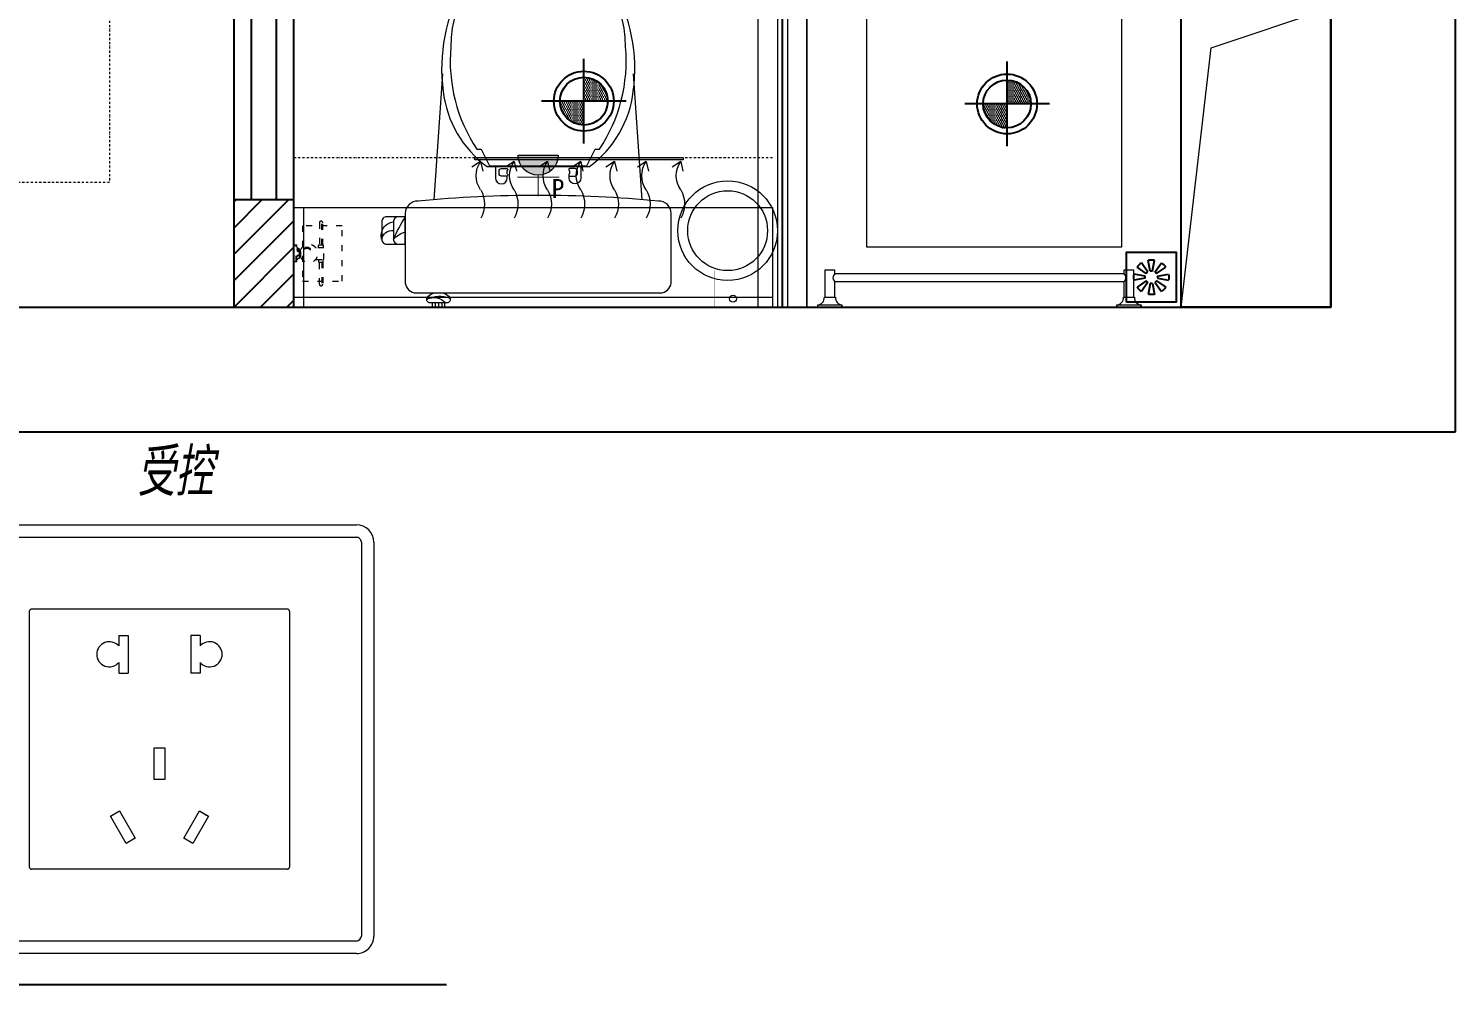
# Model space of a CAD drawing. Header units: millimetres. Extents: x 130143 to 328923, y 19139 to 134795.
# Drawn here: x 146595 to 150889, y 29509 to 32386 of the extents above; entities that cross this region are included whole.
import ezdxf

# ---------------------------------------------------------------- set-up
doc = ezdxf.new("R2010")
doc.units = ezdxf.units.MM
doc.header["$LTSCALE"] = 10
for name, pattern in [('ACAD_ISO03W100', [30, 12, -18]), ('DASHDOT2', [12.7, 6.35, -3.175, 0, -3.175]), ('HIDDEN', [9.525, 6.35, -3.175])]:
    doc.linetypes.add(name, pattern=pattern)
doc.layers.get('Defpoints').update_dxf_attribs({"color": 250})
for name, color, linetype, lineweight in [('FC-Material【地坪分割线】', 138, 'Continuous', 0), ('FF-FIXT【洁具】', 31, 'Continuous', 0), ('FF-Socket【电气】', 124, 'Continuous', 0), ('FF-【活动成品家具】', 51, 'Continuous', 0), ('Fine【细线】', 250, 'Continuous', 0), ('RC-Lamplight【灯带】', 205, 'DASHDOT2', 0), ('RC-Lamps【天花灯具】', 2, 'Continuous', 0), ('RC-Modelling【天花造型】', 30, 'Continuous', 0), ('邦威智能化', 7, 'Continuous', 18)]:
    doc.layers.add(name, color=color, linetype=linetype, lineweight=lineweight)
for name, color, linetype in [('T★★05-天花灯具', 4, 'Continuous'), ('WALL_NEW【新建墙体】', 4, 'Continuous'), ('WALL【墙体】', 7, 'Continuous'), ('图层5', 251, 'Continuous'), ('屋面', 4, 'Continuous'), ('新建墙体图', 255, 'Continuous')]:
    doc.layers.add(name, color=color, linetype=linetype)
doc.styles.add('宋体', font='', dxfattribs={"width": 0.8})
doc.styles.add('标准', font='', dxfattribs={"width": 0.667})
doc.styles.get('宋体').set_extended_font_data('SimSun')
doc.styles.get('标准').set_extended_font_data('仿宋_gb2312')

# ---------------------------------------------------------------- blocks, each defined once
blk = doc.blocks.new('马桶平面15')
at = {"color": 251}
for p, q in [((-164.1, 735.1), (-187.7, 735.1)), ((-182.4, 735.2), (-182.4, 743.3)), ((-175.9, 735.1), (-175.9, 743.3)), ((-168.6, 743.3), (-168.6, 735.1))]:
    blk.add_line(p, q, dxfattribs=at)
for points in [[(-171.3, 714.9, 0.288575), (-152.8, 725.1, 0.464141), (-158.6, 735.1), (-164.1, 735.1), (-164.1, 743.3), (-187.7, 743.3), (-187.7, 743.3), (-187.7, 735.1), (-193.2, 735.1, 0.464141), (-199, 725.1, 0.288575), (-180.5, 714.9)], [(-61.5, 462.9), (-61.5, 484.4, -1), (-38, 484.4), (-38, 480.5)], [(109.7, 462.9), (109.7, 484.4, 1), (86.2, 484.4), (86.2, 480.5)], [(26.7, 460.2), (121.9, 460.2), (138.7, 426.6), (147.1, 426.6, -0.17108), (199.3, 221.2, -0.383832), (24.1, 20.6, -0.383832), (-151.1, 221.2, -0.17108), (-98.9, 426.6), (-90.5, 426.6), (-73.7, 460.2), (121.9, 460.2)]]:
    blk.add_lwpolyline(points, format="xyb", dxfattribs=at)
for points in [[(24.1, 519.2, -0.023855), (-216.9, 530.8, -0.42765), (-242.5, 555.3), (-242.5, 695.1, -0.382307), (-220.4, 714.9), (24.1, 714.9), (268.6, 714.9, -0.382307), (290.7, 695.1), (290.7, 555.3, -0.42765), (265.1, 530.8, -0.023855)], [(24.1, 0, -0.272339), (-125.1, 96, -0.163159), (-166.6, 310.4, -0.20934), (-78.5, 461.5), (24.1, 461.5), (126.7, 461.5, -0.20934), (214.8, 310.4, -0.163159), (173.3, 96, -0.272339)]]:
    blk.add_lwpolyline(points, format="xyb", close=True)
for points in [[(-242.5, 617.1), (-242.5, 562.2), (-279.9, 562.2, -0.414214), (-289.9, 572.2), (-289.9, 607.1, -0.414214), (-279.9, 617.1)], [(-242.5, 617.1), (-242.5, 562.2), (-256.2, 562.2, -0.414214), (-266.2, 572.2), (-266.2, 607.1, -0.414214), (-256.2, 617.1)], [(-54.5, 475.5), (-54.5, 470.3, 0.414214), (-49.5, 465.3), (-38.7, 465.3, 0.58538), (-38.5, 470.3), (-38.5, 475.5, 0.58538), (-38.7, 480.5), (-49.5, 480.5, 0.414214)], [(102.7, 475.5), (102.7, 470.3, -0.414214), (97.7, 465.3), (86.9, 465.3, -0.58538), (86.7, 470.3), (86.7, 475.5, -0.58538), (86.9, 480.5), (97.7, 480.5, -0.414214)]]:
    blk.add_lwpolyline(points, format="xyb", close=True, dxfattribs=at)
for points in [[(-184.4, 527.9), (-167.1, 275.7)], [(232.6, 527.9), (215.3, 275.7)]]:
    blk.add_lwpolyline(points)
for centre, radius, start, end in [((-185.1, 755.7), 31.4, 242.8818, 319.142), ((-173.5, 774.1), 53.1, 240.7977, 292.8926), ((-262.7, 600.1), 28.1, 165.5916, 262.7603), ((-267.7, 612.3), 22.8, 193.4235, 273.8412), ((-231.7, 638.1), 46.4, 221.9148, 256.4413), ((180.7, 814.1), 492.5, 204.8643, 210.765)]:
    blk.add_arc(centre, radius, start, end, dxfattribs=at)
blk = doc.blocks.new('hlw_3_1200_120')
for p, q in [((-0.5, 0.05), (0.5, 0.05)), ((-0.5, -0.05), (0.5, -0.05))]:
    blk.add_line(p, q)
at = {"linetype": 'HIDDEN', "ltscale": 15}
for p, q in [((-0.5, 0.0208), (0.5, 0.0208)), ((-0.5, -0.0208), (0.5, -0.0208))]:
    blk.add_line(p, q, dxfattribs=at)
blk = doc.blocks.new('排气')
at = {"lineweight": 0}
blk.add_hatch(color=256, dxfattribs=at).paths.add_polyline_path([(5.5, 266.1), (0, 266.1), (0, -266.1), (5.5, -266.1)])
for p, q in [((10.1, 250.8), (24.3, 273.1)), ((10.1, 250.8), (35.1, 245.1)), ((10.1, 165.3), (24.3, 187.7)), ((10.1, 165.3), (35.1, 159.7)), ((10.1, 79.9), (24.3, 102.2)), ((10.1, 79.9), (35.1, 74.2)), ((10.1, -4.8), (24.3, 17.5)), ((10.1, -4.8), (35.1, -10.5)), ((10.1, -91.2), (24.3, -68.8)), ((10.1, -91.2), (35.1, -96.8)), ((10.1, -172.1), (24.3, -149.8)), ((10.1, -172.1), (35.1, -177.8)), ((10.1, -260.1), (24.3, -237.8)), ((10.1, -260.1), (35.1, -265.8))]:
    blk.add_line(p, q, dxfattribs=at)
blk.add_lwpolyline([(5.5, 266.1), (0, 266.1), (0, -266.1), (5.5, -266.1)], close=True, dxfattribs=at)
for centre, major_axis, start_param, end_param in [((46.3, 199.4), (44.5, 44.5), 0.170276, 1.40052), ((118.9, 313.4), (51.2, -51.2), 4.972928, 6.022646), ((46.3, 114), (44.5, 44.5), 0.170276, 1.40052), ((118.9, 228), (51.2, -51.2), 4.972928, 6.022646), ((46.3, 28.5), (44.5, 44.5), 0.170276, 1.40052), ((118.9, 142.5), (51.2, -51.2), 4.972928, 6.022646), ((46.3, -56.2), (44.5, 44.5), 0.170276, 1.40052), ((118.9, 57.8), (51.2, -51.2), 4.972928, 6.022646), ((46.3, -142.5), (44.5, 44.5), 0.170276, 1.40052), ((118.9, -28.5), (51.2, -51.2), 4.972928, 6.022646), ((46.3, -223.5), (44.5, 44.5), 0.170276, 1.40052), ((118.9, -109.5), (51.2, -51.2), 4.972928, 6.022646), ((46.3, -311.5), (44.5, 44.5), 0.170276, 1.40052), ((118.9, -197.5), (51.2, -51.2), 4.972928, 6.022646)]:
    blk.add_ellipse(centre, major_axis=major_axis, ratio=1, start_param=start_param, end_param=end_param, dxfattribs=at)
blk = doc.blocks.new('海龙_05068579')
at = {"layer": 'T★★05-天花灯具'}
h = blk.add_hatch(dxfattribs=at)
h.set_pattern_fill('DOTS', color=250, scale=300.055998, style=0)
h.set_pattern_definition([(0, (-1006.7902, 1050.705), (1.905356, 3.810711), [0, -3.810711])])
edge = h.paths.add_edge_path()
edge.add_line((0, 48), (0, 0))
edge.add_line((0, 0), (48, 0))
edge.add_ellipse((0, 0), major_axis=(33.9, 33.9), ratio=1, start_angle=315, end_angle=405)
edge = h.paths.add_edge_path()
edge.add_line((0, 0), (-48, 0))
edge.add_ellipse((0, 0), major_axis=(33.9, 33.9), ratio=1, start_angle=135, end_angle=225)
edge.add_line((0, -48), (0, 0))
at = {"layer": 'T★★05-天花灯具', "color": 8}
for p, q in [((0, -85), (0, 85)), ((85, 0), (-85, 0))]:
    blk.add_line(p, q, dxfattribs=at)
at = {"layer": 'T★★05-天花灯具'}
blk.add_ellipse((0, 0), major_axis=(42.4, 42.4), ratio=1, start_param=5.497787, end_param=11.780972, dxfattribs=at)
at = {"layer": 'T★★05-天花灯具', "color": 8}
blk.add_ellipse((0, 0), major_axis=(33.9, 33.9), ratio=1, start_param=5.497787, end_param=11.780972, dxfattribs=at)
blk = doc.blocks.new('海龙工具_2009110106373373')
at = {"linetype": 'ACAD_ISO03W100', "ltscale": 0.1}
for p, q in [((-16.7, 0), (16.7, 0)), ((-16.7, -5.8), (-16.7, 0)), ((16.7, -5.8), (16.7, 0)), ((-16.7, -5.8), (16.7, -5.8)), ((-9.5, -11.1), (9.5, -11.1)), ((-7.9, -13.8), (7.9, -13.8)), ((-6.9, -13.8), (-6.9, -11.1)), ((6.9, -13.8), (6.9, -11.1))]:
    blk.add_line(p, q, dxfattribs=at)
at = {"color": 8, "linetype": 'ACAD_ISO03W100', "ltscale": 0.1}
for p, q in [((-16.7, -4.4), (16.7, -4.4)), ((-6.6, -13.8), (-6.6, -11.1)), ((-6.1, -13.8), (-6.1, -11.1)), ((-2.5, -13.8), (-2.5, -11.1)), ((5.6, -13.8), (5.6, -11.1)), ((5.9, -13.8), (5.9, -11.1)), ((6.4, -13.8), (6.4, -11.1)), ((7.8, -20.3), (11.9, -22.7)), ((7, -33.3), (9.2, -33.3))]:
    blk.add_line(p, q, dxfattribs=at)
blk.add_lwpolyline([(-55.5, -96.8), (55.2, -96.8), (55.2, -17.4), (-55.5, -17.4)], close=True, dxfattribs=at)
for points in [[(-17.6, -56.1), (-64.4, -56.1)], [(-17.6, -56.7), (-64, -56.7)], [(17.6, -56.1), (64.4, -56.1)], [(17.6, -56.7), (64, -56.7)]]:
    blk.add_lwpolyline(points, dxfattribs=at)
at = {"linetype": 'ACAD_ISO03W100', "ltscale": 0.1}
for points in [[(-61.4, -51), (-17.6, -51)], [(-11.7, -49.5), (-17.6, -49.5), (-17.6, -58.8), (-11.7, -58.8)], [(-11.7, -43.8), (-11.7, -59.9), (11.7, -59.9), (11.7, -43.8)], [(11.7, -49.5), (17.6, -49.5), (17.6, -58.8), (11.7, -58.8)], [(61.4, -51), (17.6, -51)], [(-17.6, -57.8), (-61.4, -57.8)], [(17.6, -57.8), (61.4, -57.8)]]:
    blk.add_lwpolyline(points, dxfattribs=at)
for centre, radius, start, end in [((0, -30), 18.1, 116.1175, 63.8825), ((-20.9, -14.2), 11.8, 15.3828, 45.4987), ((20.9, -14.2), 11.8, 134.5013, 164.6172), ((-61.4, -54.4), 3.41, 90, 270), ((61.4, -54.4), 3.41, 270, 90)]:
    blk.add_arc(centre, radius, start, end, dxfattribs=at)
at = {"color": 8, "linetype": 'ACAD_ISO03W100', "ltscale": 0.1}
for centre, radius, start, end in [((-15.3, -11.8), 11.2, 3.7227, 32.4859), ((-22.2, -12.5), 18.8, 4.2436, 20.7431), ((14.7, -12.4), 11.2, 143.8042, 173.1553), ((16.9, -14.2), 11.8, 134.5013, 164.6172), ((21.6, -18.2), 16.8, 132.4216, 154.9263), ((0.7, -26.4), 9.31, 311.8793, 40.3803), ((0.9, -25.5), 11.4, 317.035, 14.508)]:
    blk.add_arc(centre, radius, start, end, dxfattribs=at)
blk = doc.blocks.new('海龙_05069869')
at = {"layer": 'FF-FIXT【洁具】'}
blk.add_circle((0, 0), 100, dxfattribs=at)
at = {"layer": 'FF-FIXT【洁具】', "color": 9}
blk.add_circle((0, 0), 80, dxfattribs=at)
blk = doc.blocks.new('海龙工具_毛巾架平面')
at = {"linetype": 'ByBlock', "lineweight": 0}
for p, q in [((-323.6, 0.4), (-323.6, 4.4)), ((-275.6, 0.4), (-275.6, 4.4)), ((276.4, 0.4), (276.4, 4.4)), ((324.4, 0.4), (324.4, 4.4))]:
    blk.add_line(p, q, dxfattribs=at)
for points in [[(-289.6, 66.9), (-289.6, 74.4), (-309.6, 74.4), (-309.6, 20.4)], [(290.4, 66.9), (-289.6, 66.9)], [(310.4, 20.2), (310.4, 74.4), (290.4, 74.4), (290.4, 66.9)], [(-289.6, 20.2), (-289.6, 51.9)], [(-289.6, 51.9), (290.4, 51.9)], [(290.4, 51.9), (290.4, 20.4)]]:
    blk.add_lwpolyline(points)
for points in [[(-324.6, 4.4, 0.406293), (-310.6, 20.4), (-288.6, 20.4, 0.411692), (-274.6, 4.4)], [(275.4, 4.4, 0.406293), (289.4, 20.4), (311.4, 20.4, 0.411692), (325.4, 4.4)]]:
    blk.add_lwpolyline(points, format="xyb", dxfattribs=at)
for points in [[(-274.6, 0.4), (-274.6, 4.4), (-324.6, 4.4), (-324.6, 0.4)], [(325.4, 0.4), (325.4, 4.4), (275.4, 4.4), (275.4, 0.4)]]:
    blk.add_lwpolyline(points, close=True, dxfattribs=at)
at = {"color": 250}
for centre, start, end in [((-284.3, 59.4), 125.0015, 234.9985), ((285.2, 59.4), 305.0015, 54.9985)]:
    blk.add_arc(centre, 9.16, start, end, dxfattribs=at)
blk = doc.blocks.new('卫_毛巾架')
blk.add_blockref('海龙工具_毛巾架平面', (0, -0.4))
blk = doc.blocks.new('一般插座')
h = blk.add_hatch(color=0)
edge = h.paths.add_edge_path()
edge.add_line((-1.9, 0), (1.9, 0))
edge.add_arc((0, 0), 1.9, 0, 180)
at = {"color": 0, "const_width": 0.1}
for points in [[(0, 3.9), (0, 1.9)], [(-2, 2.1), (2, 2.1)]]:
    blk.add_lwpolyline(points, dxfattribs=at)
at = {"color": 0}
blk.add_lwpolyline([(1.9, 0, 1), (-1.9, 0)], format="xyb", close=True, dxfattribs=at)
blk = doc.blocks.new('暗装排气扇插座')
at = {"color": 0}
blk.add_blockref('一般插座', (0, 0), dxfattribs=at)
at = {"color": 0, "style": '宋体', "flags": 8}
blk.add_attdef('P', (1.28, 2.35), '', height=1.8, dxfattribs=at)
blk = doc.blocks.new('紧急求助按钮')
at = {"const_width": 0.02}
blk.add_lwpolyline([(-1.75, 0), (1.75, 0), (1.75, 3.5), (-1.75, 3.5)], close=True, dxfattribs=at)
blk.add_circle((0.04, 0.8), 0.322)
blk = doc.blocks.new('dsfdsdgds')
at = {"layer": '图层5'}
for p, q in [((372347.6, 3771.9), (372329.2, 3784.8)), ((372350.7, 3775), (372337.8, 3793.4)), ((372355.7, 3777.1), (372351.8, 3799.2)), ((372360, 3777.1), (372363.9, 3799.2)), ((372365.1, 3775), (372377.9, 3793.4)), ((372368.2, 3771.9), (372386.5, 3784.8)), ((372345.5, 3766.9), (372323.4, 3770.8)), ((372345.5, 3762.5), (372323.4, 3758.6)), ((372347.6, 3757.5), (372329.2, 3744.6)), ((372350.7, 3754.4), (372337.8, 3736)), ((372355.7, 3752.3), (372351.8, 3730.2)), ((372360, 3752.3), (372363.9, 3730.2)), ((372365.1, 3754.4), (372377.9, 3736)), ((372368.2, 3757.5), (372386.5, 3744.6)), ((372370.2, 3766.9), (372392.3, 3770.8)), ((372370.2, 3762.5), (372392.3, 3758.6))]:
    blk.add_line(p, q, dxfattribs=at)
for radius, start, end in [(35, 125, 145), (35, 80, 100), (35, 35, 55), (35, 170, 190), (12.6, 170, 190), (12.6, 125, 145), (12.6, 215, 235), (12.6, 80, 100), (12.6, 260, 280), (12.6, 35, 55), (12.6, 305, 325), (12.6, 350, 10), (35, 350, 10), (35, 215, 235), (35, 260, 280), (35, 305, 325)]:
    blk.add_arc((372357.9, 3764.7), radius, start, end, dxfattribs=at)
at = {"layer": '屋面'}
blk.add_lwpolyline([(372307.9, 3714.7), (372407.9, 3714.7), (372407.9, 3814.7), (372307.9, 3814.7)], close=True, dxfattribs=at)

msp = doc.modelspace()

# ---------------------------------------------------------------- hatches: boundary and pattern name
at = {"layer": 'WALL_NEW【新建墙体】'}
h = msp.add_hatch(dxfattribs=at)
h.set_pattern_fill('ANSI31', color=8, scale=17.716535)
h.set_pattern_definition([(45, (147213.53, 31547.56), (-39.775, 39.775), [])])
h.paths.add_polyline_path([(147393.52885, 31870.09331), (147213.52885, 31870.09331), (147213.52885, 31547.5596), (147393.52885, 31547.5596)])

# ---------------------------------------------------------------- linework, layer by layer
at = {"layer": 'Defpoints'}
msp.add_line((148863.52885, 31547.5596), (148863.52885, 33992.62702), dxfattribs=at)
at = {"layer": 'FC-Material【地坪分割线】'}
for points in [[(148790.12972, 33992.62702), (148936.92797, 33992.62702), (148936.92797, 31547.5596), (148790.12972, 31547.5596)], [(149116.92797, 33812.62702), (150333.52885, 33812.62702), (150333.52885, 32627.5596), (149883.52885, 32627.5596), (149883.52885, 31727.5596), (149116.92797, 31727.5596)]]:
    msp.add_lwpolyline(points, close=True, dxfattribs=at)
msp.add_lwpolyline([(148936.92797, 33992.62702), (150513.52885, 33992.62702), (150513.52885, 32447.5596), (150063.52885, 32447.5596), (150063.52885, 31547.5596), (148936.92797, 31547.5596), (148936.92797, 33992.62702)], dxfattribs=at)
at = {"layer": 'FF-FIXT【洁具】'}
for p, q in [((148848.52885, 33992.62702), (148848.52885, 31547.5596)), ((148863.52885, 33992.62702), (148863.52885, 31547.5596)), ((148878.52885, 33992.62702), (148878.52885, 31547.5596))]:
    msp.add_line(p, q, dxfattribs=at)
at = {"layer": 'Fine【细线】', "color": 250}
msp.add_lwpolyline([(150063.52885, 31547.5596), (150153.52885, 32327.5596), (150513.52885, 32447.5596)], dxfattribs=at)
at = {"layer": 'RC-Lamplight【灯带】', "ltscale": 0.1}
msp.add_line((147393.52885, 31997.5596), (148833.52885, 31997.5596), dxfattribs=at)
msp.add_lwpolyline([(141183.52885, 36197.5596), (146838.52885, 36197.5596), (146838.52885, 31922.5596), (141183.52885, 31922.5596)], close=True, dxfattribs=at)
at = {"layer": 'RC-Modelling【天花造型】'}
for p, q in [((147393.52885, 31847.5596), (148833.52885, 31847.5596)), ((147393.52885, 31577.5596), (148833.52885, 31577.5596))]:
    msp.add_line(p, q, dxfattribs=at)
msp.add_lwpolyline([(140808.52885, 36572.5596), (147213.52885, 36572.5596), (147213.52885, 31547.5596), (140808.52885, 31547.5596)], close=True, dxfattribs=at)
msp.add_lwpolyline([(140808.52885, 36572.5596), (147213.52885, 36572.5596), (147213.52885, 31547.5596), (140808.52885, 31547.5596)], close=True, dxfattribs=at)
for points in [[(147393.52885, 33992.62702), (150513.52885, 33992.62702), (150513.52885, 32447.5596), (150063.52885, 32447.5596), (150063.52885, 31547.5596), (147393.52885, 31547.5596), (147393.52885, 33992.62702)], [(147393.52885, 31547.5596), (147393.52885, 31847.5596), (148833.52885, 31847.5596), (148833.52885, 31547.5596)], [(147423.52885, 31547.5596), (147423.52885, 31847.5596), (148833.52885, 31847.5596), (148833.52885, 31547.5596)]]:
    msp.add_lwpolyline(points, dxfattribs=at)
at = {"layer": 'WALL_NEW【新建墙体】'}
for p, q in [((147213.52885, 31547.5596), (147213.52885, 31870.09331)), ((147393.52885, 31870.09331), (147213.52885, 31870.09331)), ((147393.52885, 31547.5596), (147393.52885, 31870.09331)), ((147213.52885, 31547.5596), (147393.52885, 31547.5596))]:
    msp.add_line(p, q, dxfattribs=at)
at = {"layer": 'WALL【墙体】'}
for p, q in [((150513.52885, 31547.5596), (150513.52885, 34172.62702)), ((150888.52885, 31172.5596), (150888.52885, 34172.62702)), ((140388.52885, 31547.5596), (150513.52885, 31547.5596)), ((140013.52885, 31172.5596), (150888.52885, 31172.5596))]:
    msp.add_line(p, q, dxfattribs=at)
msp.add_lwpolyline([(150063.52885, 32447.5596), (150513.52885, 32447.5596), (150513.52885, 31547.5596), (150063.52885, 31547.5596)], close=True, dxfattribs=at)
at = {"layer": '新建墙体图'}
msp.add_line((146310.72254, 29509.41443), (147852.24789, 29509.41443), dxfattribs=at)
at = {"layer": '邦威智能化', "color": 0}
for p, q in [((146396.36314, 30892.56819), (147581.36314, 30892.56819)), ((146396.36314, 30855.06819), (147581.36314, 30855.06819)), ((147596.36314, 30840.06819), (147596.36314, 29655.06818)), ((147633.86314, 30840.06819), (147633.86314, 29655.06819)), ((146866.2097, 30559.54793), (146894.51434, 30559.54793)), ((146866.2097, 30559.54793), (146866.2097, 30527.901)), ((146894.51434, 30559.54793), (146894.51434, 30446.32937)), ((147111.51658, 30559.54793), (147083.21194, 30559.54793)), ((147083.21194, 30559.54793), (147083.21194, 30446.32937)), ((147111.51658, 30559.54793), (147111.51658, 30527.901)), ((146866.2097, 30477.9763), (146866.2097, 30446.32937)), ((146866.2097, 30446.32937), (146894.51434, 30446.32937)), ((147111.51658, 30446.32937), (147083.21194, 30446.32937)), ((147111.51658, 30477.9763), (147111.51658, 30446.32937)), ((146973.13834, 30126.59984), (146973.13834, 30220.94864)), ((146973.13834, 30220.94864), (147004.58794, 30220.94864)), ((146988.86314, 30220.94864), (146998.29802, 30220.94864)), ((147004.58794, 30220.94864), (147004.58794, 30126.59984)), ((147004.58794, 30126.59984), (146973.13834, 30126.59984)), ((146841.37253, 30015.74627), (146868.60868, 30031.47107)), ((146888.54693, 29934.03781), (146841.37253, 30015.74627)), ((146868.60868, 30031.47107), (146915.78308, 29949.76261)), ((147061.94319, 29949.76261), (147109.11759, 30031.47107)), ((147136.35375, 30015.74627), (147089.17935, 29934.03781)), ((147109.11759, 30031.47107), (147130.90652, 30018.89123)), ((147109.11759, 30031.47107), (147136.35375, 30015.74627)), ((146915.78308, 29949.76261), (146888.54693, 29934.03781)), ((146915.78308, 29949.76261), (146902.165, 29941.90021)), ((147089.17935, 29934.03781), (147061.94319, 29949.76261)), ((147581.36314, 29640.06819), (146396.36314, 29640.06819)), ((147581.36314, 29602.56819), (146396.36314, 29602.56819))]:
    msp.add_line(p, q, dxfattribs=at)
at = {"layer": '邦威智能化'}
for p, q in [((146597.36314, 30631.56819), (146597.36314, 29863.56819)), ((147372.86314, 30639.06819), (146604.86314, 30639.06819)), ((147380.36314, 30631.56819), (147380.36314, 29863.56819)), ((147372.86314, 29856.06819), (146604.86314, 29856.06819))]:
    msp.add_line(p, q, dxfattribs=at)
at = {"layer": '邦威智能化', "color": 0}
for centre, radius, start, end in [((147581.36314, 30840.06819), 52.5, 0, 90), ((147581.36314, 30840.06819), 15, 0, 90.00001932), ((146837.90506, 30502.93865), 37.73952, 41.40962212, 318.59037788), ((147139.82122, 30502.93865), 37.73952, 221.40962212, 138.59037788), ((147581.36314, 29655.06819), 52.5, 269.99999999, 0), ((147581.36314, 29655.06819), 15, 270, 359.9999374)]:
    msp.add_arc(centre, radius, start, end, dxfattribs=at)
at = {"layer": '邦威智能化'}
for centre, start, end in [((146604.86314, 30631.56819), 90.00000003, 180), ((147372.86314, 30631.56819), 0, 89.99999997), ((146604.86314, 29863.56819), 180, 269.99999999), ((147372.86314, 29863.56819), 270.00000005, 0)]:
    msp.add_arc(centre, 7.5, start, end, dxfattribs=at)

# ---------------------------------------------------------------- block references
at = {"layer": 'FC-Material【地坪分割线】', "extrusion": (0, 0, -1), "xscale": 1.5, "yscale": 1.5, "zscale": -1.5, "rotation": 90}
msp.add_blockref('dsfdsdgds', (-144326.46581, -526899.24128), dxfattribs=at)
at = {"layer": 'FF-FIXT【洁具】', "yscale": 1.5, "zscale": 1.5}
for name, p, xscale, rotation in [('马桶平面15', (148092.38125, 32662.55992), -1.5, 180), ('海龙工具_2009110106373373', (147393.52885, 31708.82646), 1.5, 90)]:
    msp.add_blockref(name, p, dxfattribs=dict(at, xscale=xscale, rotation=rotation))
at = {"layer": 'FF-FIXT【洁具】', "xscale": 1.5, "yscale": 1.5, "zscale": 1.5}
msp.add_blockref('卫_毛巾架', (149455.53257, 31547.5596), dxfattribs=at)
at = {"layer": 'FF-Socket【电气】'}
ref = msp.add_blockref('暗装排气扇插座', (148128.52885, 32004.43069), dxfattribs=dict(at, xscale=-31.57894736842718, yscale=31.57894736842718, zscale=31.57894736842105, rotation=180))
ref.add_attrib('P', 'P', (148168.89913, 31876.22017), dxfattribs={"layer": '0', "height": 56.84211, "style": '宋体', "flags": 8})
at = {"layer": 'FF-Socket【电气】', "xscale": 31.57894736842718, "yscale": 31.57894736842718, "zscale": 31.57894736842105}
msp.add_blockref('紧急求助按钮', (148713.52885, 31547.5596), dxfattribs=at)
at = {"layer": 'FF-【活动成品家具】', "xscale": 1.5, "yscale": 1.5, "zscale": 1.5}
msp.add_blockref('海龙_05069869', (148698.52885, 31777.56419), dxfattribs=at)
at = {"layer": 'RC-Lamps【天花灯具】', "xscale": 1.5, "yscale": 1.5, "zscale": 1.5}
for p in [(148265.93016, 32167.26182), (149539.32926, 32158.82646)]:
    msp.add_blockref('海龙_05068579', p, dxfattribs=at)
at = {"layer": 'RC-Lamps【天花灯具】', "xscale": -1.178380278914119, "yscale": 1.178380278914119, "zscale": 1.178380278918579, "rotation": 90}
msp.add_blockref('排气', (148250.93016, 31997.5596), dxfattribs=at)
at = {"layer": 'WALL_NEW【新建墙体】', "xscale": 1800, "yscale": 1800, "zscale": 1800, "rotation": 90}
msp.add_blockref('hlw_3_1200_120', (147303.52885, 32770.09331), dxfattribs=at)

# ---------------------------------------------------------------- texts
at = {"layer": '邦威智能化', "lineweight": 0, "insert": (146922.84429, 31118.87457), "char_height": 126, "width": 440.6408527, "attachment_point": 1, "style": '标准'}
msp.add_mtext('{\\fSimSun|b0|i1|c134|p49;\\C1;受控}', dxfattribs=at)

doc.saveas('drawing.dxf')
